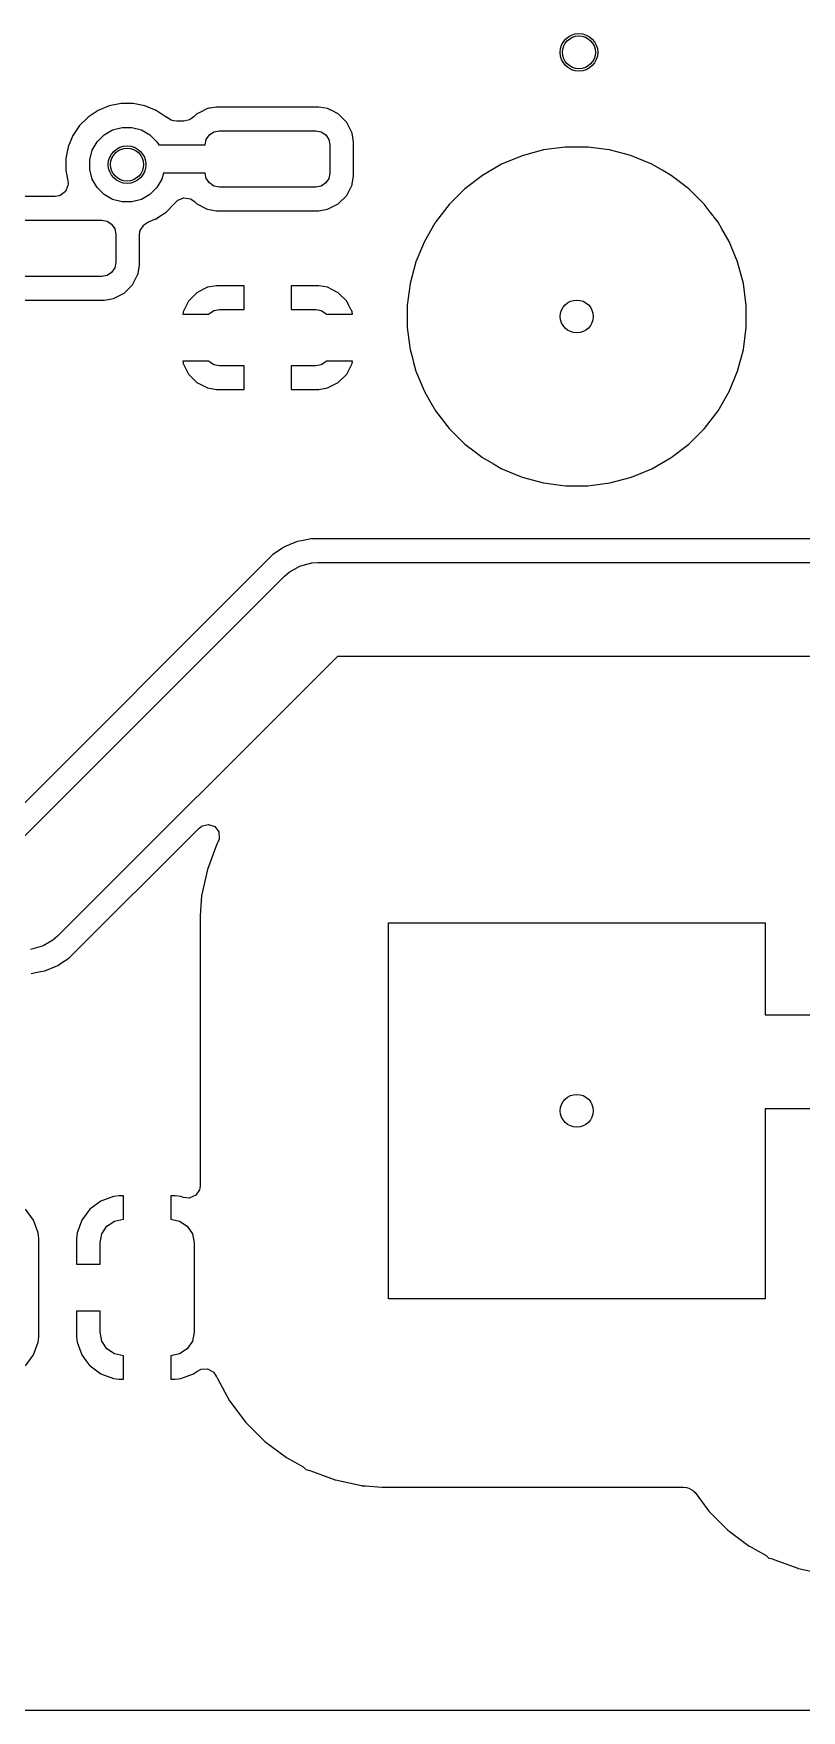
# Model space of a CAD drawing. Header units: inches. Extents: x 0.01 to 5.35, y 0.01 to 3.37.
# Drawn here: x 2.823 to 3.145, y 0.012 to 0.714 of the extents above; entities that cross this region are included whole.
import ezdxf

# ---------------------------------------------------------------- set-up
doc = ezdxf.new("R2010")
doc.units = ezdxf.units.IN
doc.header["$MEASUREMENT"] = 0
doc.layers.add('BLACK', color=250, linetype='CONTINUOUS')

msp = doc.modelspace()

# ---------------------------------------------------------------- linework, layer by layer
at = {"layer": 'BLACK', "linetype": 'CONTINUOUS'}
for p, q in [((2.85041, 0.68155), (2.84622, 0.67875)), ((2.85507, 0.68348), (2.85041, 0.68155)), ((2.85041, 0.68155), (2.85041, 0.68155)), ((2.86002, 0.68447), (2.85507, 0.68348)), ((2.85507, 0.68348), (2.85507, 0.68348)), ((2.85507, 0.68348), (2.85507, 0.68348)), ((2.86507, 0.68447), (2.86002, 0.68447)), ((2.86002, 0.68447), (2.86002, 0.68447)), ((2.86002, 0.68447), (2.86002, 0.68447)), ((2.87001, 0.68348), (2.86507, 0.68447)), ((2.86507, 0.68447), (2.86507, 0.68447)), ((2.86507, 0.68447), (2.86507, 0.68447)), ((2.87467, 0.68155), (2.87001, 0.68348)), ((2.87001, 0.68348), (2.87001, 0.68348)), ((2.87001, 0.68348), (2.87001, 0.68348)), ((2.87887, 0.67875), (2.87467, 0.68155)), ((2.87467, 0.68155), (2.87467, 0.68155)), ((2.87467, 0.68155), (2.87467, 0.68155)), ((2.89622, 0.68235), (2.89277, 0.68059)), ((2.89672, 0.68243), (2.89622, 0.68235)), ((2.89736, 0.68253), (2.89672, 0.68243)), ((2.89991, 0.68293), (2.89736, 0.68253)), ((2.94275, 0.68293), (2.89991, 0.68293)), ((2.89991, 0.68293), (2.89991, 0.68293)), ((2.94644, 0.68235), (2.94275, 0.68293)), ((2.94275, 0.68293), (2.94275, 0.68293)), ((2.94781, 0.68165), (2.94644, 0.68235)), ((2.94644, 0.68235), (2.94644, 0.68235)), ((2.94644, 0.68235), (2.94644, 0.68235)), ((2.94644, 0.68235), (2.94644, 0.68235)), ((2.94786, 0.68162), (2.94781, 0.68165)), ((2.95089, 0.68008), (2.94786, 0.68162)), ((2.94786, 0.68162), (2.94786, 0.68162)), ((2.84265, 0.67518), (2.83985, 0.67099)), ((2.84622, 0.67875), (2.84265, 0.67518)), ((2.84265, 0.67518), (2.84265, 0.67518)), ((2.84265, 0.67518), (2.84265, 0.67518)), ((2.84622, 0.67875), (2.84622, 0.67875)), ((2.84622, 0.67875), (2.84622, 0.67875)), ((2.85652, 0.67341), (2.86049, 0.67447)), ((2.86049, 0.67447), (2.8646, 0.67447)), ((2.8646, 0.67447), (2.86857, 0.67341)), ((2.879, 0.67864), (2.87887, 0.67875)), ((2.87887, 0.67875), (2.87887, 0.67875)), ((2.87887, 0.67875), (2.87887, 0.67875)), ((2.87887, 0.67875), (2.87887, 0.67875)), ((2.87887, 0.67875), (2.87887, 0.67875)), ((2.87902, 0.67866), (2.879, 0.67864)), ((2.88095, 0.67752), (2.87902, 0.67866)), ((2.88194, 0.67723), (2.88095, 0.67752)), ((2.88332, 0.67703), (2.88194, 0.67723)), ((2.88628, 0.67703), (2.88332, 0.67703)), ((2.88862, 0.67762), (2.88628, 0.67703)), ((2.88953, 0.67812), (2.88862, 0.67762)), ((2.89064, 0.67895), (2.88953, 0.67812)), ((2.89177, 0.68008), (2.89064, 0.67895)), ((2.89178, 0.68009), (2.89177, 0.68008)), ((2.89277, 0.68059), (2.89178, 0.68009)), ((2.95442, 0.67655), (2.95089, 0.68008)), ((2.95089, 0.68008), (2.95089, 0.68008)), ((2.95089, 0.68008), (2.95089, 0.68008)), ((2.95669, 0.6721), (2.95442, 0.67655)), ((2.95442, 0.67655), (2.95442, 0.67655)), ((2.95442, 0.67655), (2.95442, 0.67655)), ((2.83985, 0.67099), (2.83792, 0.66633)), ((2.83985, 0.67099), (2.83985, 0.67099)), ((2.84799, 0.66488), (2.85005, 0.66845)), ((2.85005, 0.66845), (2.85296, 0.67135)), ((2.85296, 0.67135), (2.85652, 0.67341)), ((2.86857, 0.67341), (2.87213, 0.67135)), ((2.87213, 0.67135), (2.87504, 0.66845)), ((2.87504, 0.66845), (2.87578, 0.66717)), ((2.87578, 0.66717), (2.89524, 0.66717)), ((2.89524, 0.66717), (2.89569, 0.66943)), ((2.89569, 0.66943), (2.89697, 0.67134)), ((2.89697, 0.67134), (2.89889, 0.67262)), ((2.89889, 0.67262), (2.90115, 0.67307)), ((2.90115, 0.67307), (2.9415, 0.67307)), ((2.9415, 0.67307), (2.94376, 0.67262)), ((2.94376, 0.67262), (2.94568, 0.67134)), ((2.94568, 0.67134), (2.94696, 0.66943)), ((2.94696, 0.66943), (2.94741, 0.66717)), ((2.94741, 0.66717), (2.94741, 0.65535)), ((2.95727, 0.66841), (2.95669, 0.6721)), ((2.95727, 0.65411), (2.95727, 0.66841)), ((2.83792, 0.66633), (2.83693, 0.66138)), ((2.83693, 0.66138), (2.83693, 0.66138)), ((2.83693, 0.66138), (2.83693, 0.65634)), ((2.83792, 0.66633), (2.83792, 0.66633)), ((2.83792, 0.66633), (2.83792, 0.66633)), ((2.84693, 0.66091), (2.84799, 0.66488)), ((2.84693, 0.6568), (2.84693, 0.66091)), ((3.0278, 0.66258), (3.01921, 0.65903)), ((3.03677, 0.66499), (3.0278, 0.66258)), ((3.04571, 0.66616), (3.03677, 0.66499)), ((3.04574, 0.66617), (3.04571, 0.66616)), ((3.04598, 0.6662), (3.04574, 0.66617)), ((3.05528, 0.6662), (3.04598, 0.6662)), ((3.04598, 0.6662), (3.04598, 0.6662)), ((3.04598, 0.6662), (3.04598, 0.6662)), ((3.05535, 0.66619), (3.05528, 0.6662)), ((3.05528, 0.6662), (3.05528, 0.6662)), ((3.05528, 0.6662), (3.05528, 0.6662)), ((3.06417, 0.66503), (3.05535, 0.66619)), ((3.06449, 0.66501), (3.06417, 0.66503)), ((3.0648, 0.66491), (3.06449, 0.66501)), ((3.07113, 0.66321), (3.0648, 0.66491)), ((3.07346, 0.66258), (3.07113, 0.66321)), ((3.08205, 0.65903), (3.07346, 0.66258)), ((2.83693, 0.65634), (2.83693, 0.65634)), ((2.83693, 0.65634), (2.83693, 0.65634)), ((2.83693, 0.65634), (2.83778, 0.65205)), ((2.84799, 0.65283), (2.84693, 0.6568)), ((2.85005, 0.64927), (2.84799, 0.65283)), ((2.87709, 0.65283), (2.87504, 0.64927)), ((2.87777, 0.65535), (2.87709, 0.65283)), ((2.89524, 0.65535), (2.87777, 0.65535)), ((2.89569, 0.65309), (2.89524, 0.65535)), ((2.89697, 0.65118), (2.89569, 0.65309)), ((2.94696, 0.65309), (2.94568, 0.65118)), ((2.94741, 0.65535), (2.94696, 0.65309)), ((2.95675, 0.6508), (2.95713, 0.65324)), ((2.95713, 0.65324), (2.95727, 0.65411)), ((2.95713, 0.65324), (2.95713, 0.65324)), ((3.01116, 0.65438), (3.00379, 0.64872)), ((3.01921, 0.65903), (3.01116, 0.65438)), ((3.01116, 0.65438), (3.01116, 0.65438)), ((3.01921, 0.65903), (3.01921, 0.65903)), ((3.08665, 0.65637), (3.08205, 0.65903)), ((3.08205, 0.65903), (3.08205, 0.65903)), ((3.0901, 0.65438), (3.08665, 0.65637)), ((3.08665, 0.65637), (3.08665, 0.65637)), ((3.09011, 0.65437), (3.0901, 0.65438)), ((3.09016, 0.65433), (3.09011, 0.65437)), ((3.09747, 0.64872), (3.09016, 0.65433)), ((2.83416, 0.64581), (2.83254, 0.64553)), ((2.83457, 0.64595), (2.83416, 0.64581)), ((2.8368, 0.64756), (2.83457, 0.64595)), ((2.83781, 0.65012), (2.8368, 0.64756)), ((2.83778, 0.65205), (2.83786, 0.65067)), ((2.83786, 0.65067), (2.83781, 0.65012)), ((2.85296, 0.64636), (2.85005, 0.64927)), ((2.85652, 0.64431), (2.85296, 0.64636)), ((2.87213, 0.64636), (2.86857, 0.64431)), ((2.87504, 0.64927), (2.87213, 0.64636)), ((2.89889, 0.6499), (2.89697, 0.65118)), ((2.90115, 0.64945), (2.89889, 0.6499)), ((2.9415, 0.64945), (2.90115, 0.64945)), ((2.94376, 0.6499), (2.9415, 0.64945)), ((2.94568, 0.65118), (2.94376, 0.6499)), ((2.95089, 0.64244), (2.95442, 0.64597)), ((2.95442, 0.64597), (2.95669, 0.65042)), ((2.95669, 0.65042), (2.9567, 0.65045)), ((2.95669, 0.65042), (2.95669, 0.65042)), ((2.95669, 0.65042), (2.95669, 0.65042)), ((2.95669, 0.65042), (2.95669, 0.65042)), ((2.9567, 0.65045), (2.95673, 0.65061)), ((2.95673, 0.65061), (2.95675, 0.6508)), ((2.95673, 0.65061), (2.95673, 0.65061)), ((3.00379, 0.64872), (2.99722, 0.64215)), ((3.00379, 0.64872), (3.00379, 0.64872)), ((3.00379, 0.64872), (3.00379, 0.64872)), ((3.10404, 0.64215), (3.09747, 0.64872)), ((3.09747, 0.64872), (3.09747, 0.64872)), ((3.09747, 0.64872), (3.09747, 0.64872)), ((3.09747, 0.64872), (3.09747, 0.64872)), ((2.83254, 0.64553), (2.81034, 0.64553)), ((2.86049, 0.64324), (2.85652, 0.64431)), ((2.8646, 0.64324), (2.86049, 0.64324)), ((2.86857, 0.64431), (2.8646, 0.64324)), ((2.87548, 0.6367), (2.87887, 0.63897)), ((2.87887, 0.63897), (2.88244, 0.64253)), ((2.88244, 0.64254), (2.88245, 0.64255)), ((2.88244, 0.64253), (2.88244, 0.64254)), ((2.88245, 0.64255), (2.88259, 0.64272)), ((2.88259, 0.64272), (2.8826, 0.64271)), ((2.8826, 0.64271), (2.88337, 0.64357)), ((2.88337, 0.64357), (2.88379, 0.64392)), ((2.88379, 0.64392), (2.88631, 0.64502)), ((2.88631, 0.64502), (2.88903, 0.64458)), ((2.88903, 0.64458), (2.88934, 0.64443)), ((2.88934, 0.64443), (2.88942, 0.64439)), ((2.88942, 0.64439), (2.89076, 0.64344)), ((2.89076, 0.64344), (2.89177, 0.64244)), ((2.89177, 0.64244), (2.89177, 0.64244)), ((2.89177, 0.64244), (2.89177, 0.64243)), ((2.89177, 0.64243), (2.8958, 0.64039)), ((2.8958, 0.64039), (2.8958, 0.64039)), ((2.8958, 0.64039), (2.8958, 0.64039)), ((2.8958, 0.64039), (2.89622, 0.64017)), ((2.89622, 0.64017), (2.8999, 0.63959)), ((2.8999, 0.63959), (2.89991, 0.63959)), ((2.89991, 0.63959), (2.89991, 0.63959)), ((2.89991, 0.63959), (2.89991, 0.63959)), ((2.89991, 0.63959), (2.89991, 0.63959)), ((2.89991, 0.63959), (2.94274, 0.63959)), ((2.94274, 0.63959), (2.94644, 0.64017)), ((2.94644, 0.64017), (2.95089, 0.64244)), ((2.99722, 0.64215), (2.99156, 0.63478)), ((2.99722, 0.64215), (2.99722, 0.64215)), ((2.99722, 0.64215), (2.99722, 0.64215)), ((3.10481, 0.64115), (3.10404, 0.64215)), ((3.10404, 0.64215), (3.10404, 0.64215)), ((3.10404, 0.64215), (3.10404, 0.64215)), ((3.10404, 0.64215), (3.10404, 0.64215)), ((3.10601, 0.63959), (3.10481, 0.64115)), ((3.1097, 0.63478), (3.10601, 0.63959)), ((2.81158, 0.63567), (2.85194, 0.63567)), ((2.85194, 0.63567), (2.8542, 0.63522)), ((2.8542, 0.63522), (2.85611, 0.63394)), ((2.85611, 0.63394), (2.85739, 0.63202)), ((2.85739, 0.63202), (2.85784, 0.62976)), ((2.86808, 0.63128), (2.86956, 0.63359)), ((2.86956, 0.63359), (2.86997, 0.63394)), ((2.86997, 0.63394), (2.8713, 0.63476)), ((2.8713, 0.63476), (2.87422, 0.63598)), ((2.87422, 0.63598), (2.87442, 0.63606)), ((2.87442, 0.63606), (2.87453, 0.63609)), ((2.87453, 0.63609), (2.87458, 0.63612)), ((2.87458, 0.63612), (2.87477, 0.6362)), ((2.87477, 0.6362), (2.87513, 0.63635)), ((2.87513, 0.63635), (2.87548, 0.6367)), ((2.99132, 0.63435), (2.98692, 0.62673)), ((2.99143, 0.6346), (2.99132, 0.63435)), ((2.99156, 0.63478), (2.99143, 0.6346)), ((3.11128, 0.63204), (3.1097, 0.63478)), ((3.11434, 0.62673), (3.11128, 0.63204)), ((2.85784, 0.62976), (2.85784, 0.61795)), ((2.8677, 0.62931), (2.8679, 0.63069)), ((2.8677, 0.61671), (2.8677, 0.62931)), ((2.8679, 0.63069), (2.86796, 0.63089)), ((2.86796, 0.63089), (2.86808, 0.63128)), ((2.98692, 0.62673), (2.98336, 0.61815)), ((2.98692, 0.62673), (2.98692, 0.62673)), ((3.1179, 0.61815), (3.11434, 0.62673)), ((3.11434, 0.62673), (3.11434, 0.62673)), ((3.11434, 0.62673), (3.11434, 0.62673)), ((2.85784, 0.61795), (2.85739, 0.61569)), ((2.98336, 0.61815), (2.98096, 0.60917)), ((3.1203, 0.60917), (3.1179, 0.61815)), ((2.85194, 0.61205), (2.81158, 0.61205)), ((2.8542, 0.6125), (2.85194, 0.61205)), ((2.85611, 0.61378), (2.8542, 0.6125)), ((2.85739, 0.61569), (2.85611, 0.61378)), ((2.86485, 0.60857), (2.86712, 0.61302)), ((2.86712, 0.61302), (2.86713, 0.61304)), ((2.86712, 0.61302), (2.86712, 0.61302)), ((2.86712, 0.61302), (2.86712, 0.61302)), ((2.86712, 0.61302), (2.86712, 0.61302)), ((2.86713, 0.61304), (2.86716, 0.61321)), ((2.86716, 0.61321), (2.86718, 0.6134)), ((2.86716, 0.61321), (2.86716, 0.61321)), ((2.86718, 0.6134), (2.86769, 0.61662)), ((2.86769, 0.61662), (2.8677, 0.61669)), ((2.8677, 0.61669), (2.8677, 0.61671)), ((2.8677, 0.61671), (2.8677, 0.61671)), ((2.85687, 0.60277), (2.86132, 0.60504)), ((2.86132, 0.60504), (2.86485, 0.60857)), ((2.89178, 0.60526), (2.88825, 0.60173)), ((2.89481, 0.60681), (2.89178, 0.60526)), ((2.89178, 0.60526), (2.89178, 0.60526)), ((2.89622, 0.60753), (2.89481, 0.60681)), ((2.89815, 0.60783), (2.89622, 0.60753)), ((2.89622, 0.60753), (2.89622, 0.60753)), ((2.89622, 0.60753), (2.89622, 0.60753)), ((2.89991, 0.60811), (2.89815, 0.60783)), ((2.91148, 0.60811), (2.89991, 0.60811)), ((2.89991, 0.60811), (2.89991, 0.60811)), ((2.91148, 0.59827), (2.91148, 0.60811)), ((2.94274, 0.60811), (2.93117, 0.60811)), ((2.93117, 0.60811), (2.93117, 0.59827)), ((2.94643, 0.60753), (2.94274, 0.60811)), ((2.94274, 0.60811), (2.94274, 0.60811)), ((2.94845, 0.6065), (2.94643, 0.60753)), ((2.94643, 0.60753), (2.94643, 0.60753)), ((2.94643, 0.60753), (2.94643, 0.60753)), ((2.95088, 0.60526), (2.94845, 0.6065)), ((2.9544, 0.60173), (2.95088, 0.60526)), ((2.95088, 0.60526), (2.95088, 0.60526)), ((2.98096, 0.60917), (2.97974, 0.59996)), ((3.12152, 0.59996), (3.1203, 0.60917)), ((2.81034, 0.60219), (2.85318, 0.60219)), ((2.85318, 0.60219), (2.85687, 0.60277)), ((2.88595, 0.59705), (2.88583, 0.5963)), ((2.88599, 0.59729), (2.88595, 0.59705)), ((2.88825, 0.60173), (2.88599, 0.59729)), ((2.88825, 0.60173), (2.88825, 0.60173)), ((2.89697, 0.59654), (2.89889, 0.59782)), ((2.89889, 0.59782), (2.90115, 0.59827)), ((2.90115, 0.59827), (2.91148, 0.59827)), ((2.93117, 0.59827), (2.9415, 0.59827)), ((2.9415, 0.59827), (2.94376, 0.59782)), ((2.94376, 0.59782), (2.94568, 0.59654)), ((2.9544, 0.60173), (2.9544, 0.60173)), ((2.9544, 0.60173), (2.9544, 0.60173)), ((2.95531, 0.59996), (2.9544, 0.60173)), ((2.95618, 0.59825), (2.95531, 0.59996)), ((2.95635, 0.5979), (2.95618, 0.59825)), ((2.95618, 0.59825), (2.95618, 0.59825)), ((2.95667, 0.59729), (2.95635, 0.5979)), ((2.95635, 0.5979), (2.95635, 0.5979)), ((2.95682, 0.5963), (2.95667, 0.59729)), ((2.97974, 0.59996), (2.97974, 0.59996)), ((2.97974, 0.59996), (2.97974, 0.59067)), ((3.12152, 0.59067), (3.12152, 0.59996)), ((2.88583, 0.5963), (2.89681, 0.5963)), ((2.89681, 0.5963), (2.89697, 0.59654)), ((2.94568, 0.59654), (2.94584, 0.5963)), ((2.94584, 0.5963), (2.95682, 0.5963)), ((2.97974, 0.59067), (2.97974, 0.59067)), ((2.97974, 0.59067), (2.98084, 0.58231)), ((3.1203, 0.58146), (3.12152, 0.59067)), ((2.89681, 0.57661), (2.88583, 0.57661)), ((2.88583, 0.57661), (2.88599, 0.57562)), ((2.88599, 0.57562), (2.88825, 0.57118)), ((2.89697, 0.57638), (2.89681, 0.57661)), ((2.89889, 0.5751), (2.89697, 0.57638)), ((2.94568, 0.57638), (2.94376, 0.5751)), ((2.94584, 0.57661), (2.94568, 0.57638)), ((2.95682, 0.57661), (2.94584, 0.57661)), ((2.9544, 0.57118), (2.95667, 0.57562)), ((2.95667, 0.57562), (2.95682, 0.57661)), ((2.95682, 0.57661), (2.95682, 0.57661)), ((2.98084, 0.58231), (2.98084, 0.58231)), ((2.98084, 0.58231), (2.98096, 0.58146)), ((2.98096, 0.58146), (2.98202, 0.57749)), ((2.98202, 0.57749), (2.98225, 0.57661)), ((2.98225, 0.57661), (2.98336, 0.57248)), ((3.1179, 0.57248), (3.1203, 0.58146)), ((2.88825, 0.57118), (2.88825, 0.57118)), ((2.88825, 0.57118), (2.89178, 0.56765)), ((2.90115, 0.57465), (2.89889, 0.5751)), ((2.91148, 0.57465), (2.90115, 0.57465)), ((2.91148, 0.5648), (2.91148, 0.57465)), ((2.9415, 0.57465), (2.93117, 0.57465)), ((2.93117, 0.57465), (2.93117, 0.5648)), ((2.94376, 0.5751), (2.9415, 0.57465)), ((2.95088, 0.56765), (2.9544, 0.57118)), ((2.9544, 0.57118), (2.9544, 0.57118)), ((2.98336, 0.57248), (2.98336, 0.57248)), ((2.98336, 0.57248), (2.98692, 0.5639)), ((3.11434, 0.5639), (3.1179, 0.57248)), ((2.89178, 0.56765), (2.89178, 0.56765)), ((2.89178, 0.56765), (2.89178, 0.56765)), ((2.89178, 0.56765), (2.89178, 0.56765)), ((2.89178, 0.56765), (2.89622, 0.56539)), ((2.89622, 0.56539), (2.89991, 0.5648)), ((2.89991, 0.5648), (2.91148, 0.5648)), ((2.91148, 0.5648), (2.91148, 0.5648)), ((2.93117, 0.5648), (2.94274, 0.5648)), ((2.94274, 0.5648), (2.94643, 0.56539)), ((2.94274, 0.5648), (2.94274, 0.5648)), ((2.94643, 0.56539), (2.95088, 0.56765)), ((2.94643, 0.56539), (2.94643, 0.56539)), ((2.95088, 0.56765), (2.95088, 0.56765)), ((2.98692, 0.5639), (2.98692, 0.5639)), ((2.98692, 0.5639), (2.9889, 0.56046)), ((3.1097, 0.55585), (3.11434, 0.5639)), ((2.9889, 0.56046), (2.99156, 0.55585)), ((2.99156, 0.55585), (2.99156, 0.55585)), ((2.99156, 0.55585), (2.99157, 0.55584)), ((2.99157, 0.55584), (2.99161, 0.55579)), ((2.99161, 0.55579), (2.99722, 0.54848)), ((3.10404, 0.54848), (3.1097, 0.55585)), ((2.99722, 0.54848), (2.99722, 0.54848)), ((2.99722, 0.54848), (2.99722, 0.54848)), ((2.99722, 0.54848), (2.99722, 0.54848)), ((2.99722, 0.54848), (3.00379, 0.54191)), ((3.09747, 0.54191), (3.10404, 0.54848)), ((3.00379, 0.54191), (3.00379, 0.54191)), ((3.00379, 0.54191), (3.00379, 0.54191)), ((3.00379, 0.54191), (3.00379, 0.54191)), ((3.00379, 0.54191), (3.00812, 0.53858)), ((3.0901, 0.53625), (3.09747, 0.54191)), ((3.00812, 0.53858), (3.00812, 0.53858)), ((3.00812, 0.53858), (3.01116, 0.53625)), ((3.01116, 0.53625), (3.01116, 0.53625)), ((3.01116, 0.53625), (3.01116, 0.53625)), ((3.01116, 0.53625), (3.0158, 0.53357)), ((3.0158, 0.53357), (3.0158, 0.53357)), ((3.0158, 0.53357), (3.01907, 0.53168)), ((3.08205, 0.5316), (3.0901, 0.53625)), ((3.01907, 0.53168), (3.01914, 0.53164)), ((3.01914, 0.53164), (3.0192, 0.53161)), ((3.0192, 0.53161), (3.01923, 0.5316)), ((3.01923, 0.5316), (3.0278, 0.52805)), ((3.0278, 0.52805), (3.03677, 0.52564)), ((3.06449, 0.52564), (3.07346, 0.52805)), ((3.07346, 0.52805), (3.08205, 0.5316)), ((3.03677, 0.52564), (3.04598, 0.52443)), ((3.04598, 0.52443), (3.04598, 0.52443)), ((3.04598, 0.52443), (3.05528, 0.52443)), ((3.05528, 0.52443), (3.06449, 0.52564)), ((3.05528, 0.52443), (3.05528, 0.52443)), ((2.92837, 0.49886), (2.92715, 0.49805)), ((2.93133, 0.50009), (2.92837, 0.49886)), ((2.92837, 0.49886), (2.92837, 0.49886)), ((2.93175, 0.50026), (2.93133, 0.50009)), ((2.93374, 0.50109), (2.93175, 0.50026)), ((2.93545, 0.50143), (2.93374, 0.50109)), ((2.93374, 0.50109), (2.93374, 0.50109)), ((2.93374, 0.50109), (2.93374, 0.50109)), ((2.93832, 0.502), (2.93545, 0.50143)), ((2.93545, 0.50143), (2.93545, 0.50143)), ((2.93945, 0.50222), (2.93832, 0.502)), ((3.15027, 0.50222), (2.93945, 0.50222)), ((2.92353, 0.49563), (2.80923, 0.38133)), ((2.92715, 0.49805), (2.92353, 0.49563)), ((2.92353, 0.49563), (2.92353, 0.49563)), ((2.92715, 0.49805), (2.92715, 0.49805)), ((2.93619, 0.49123), (2.93979, 0.49219)), ((2.93979, 0.49219), (2.94236, 0.49236)), ((2.93979, 0.49219), (2.93979, 0.49219)), ((2.94236, 0.49236), (3.16554, 0.49236)), ((2.81139, 0.36954), (2.92844, 0.4866)), ((2.92844, 0.4866), (2.93038, 0.48829)), ((2.93038, 0.48829), (2.93483, 0.49086)), ((2.93038, 0.48829), (2.93038, 0.48829)), ((2.93483, 0.49086), (2.93619, 0.49123)), ((2.95052, 0.45299), (2.83346, 0.33594)), ((3.16554, 0.45299), (2.95052, 0.45299)), ((2.83838, 0.32691), (2.89266, 0.38119)), ((2.89266, 0.38119), (2.89377, 0.38202)), ((2.89377, 0.38202), (2.89398, 0.38214)), ((2.89398, 0.38214), (2.89667, 0.38272)), ((2.89667, 0.38272), (2.89925, 0.38176)), ((2.89925, 0.38176), (2.9009, 0.37956)), ((2.9009, 0.37956), (2.90109, 0.37681)), ((2.90006, 0.37438), (2.89613, 0.36382)), ((2.90056, 0.37528), (2.90006, 0.37438)), ((2.90006, 0.37438), (2.90006, 0.37438)), ((2.90104, 0.37658), (2.90056, 0.37528)), ((2.90109, 0.37681), (2.90104, 0.37658)), ((2.89613, 0.36382), (2.89373, 0.35281)), ((2.89373, 0.35281), (2.89313, 0.34439)), ((2.89313, 0.34439), (2.89313, 0.2317)), ((2.97189, 0.18409), (2.97189, 0.34157)), ((2.97189, 0.34157), (3.12937, 0.34157)), ((3.12937, 0.34157), (3.12937, 0.30299)), ((2.82708, 0.33167), (2.82211, 0.33034)), ((2.82772, 0.33204), (2.82708, 0.33167)), ((2.83153, 0.33424), (2.82772, 0.33204)), ((2.83346, 0.33594), (2.83153, 0.33424)), ((2.83153, 0.33424), (2.83153, 0.33424)), ((2.82816, 0.32145), (2.83354, 0.32367)), ((2.83354, 0.32367), (2.83549, 0.32498)), ((2.83549, 0.32498), (2.83693, 0.32594)), ((2.83549, 0.32498), (2.83549, 0.32498)), ((2.83549, 0.32498), (2.83549, 0.32498)), ((2.83693, 0.32594), (2.83838, 0.32691)), ((2.82245, 0.32031), (2.82629, 0.32107)), ((2.82629, 0.32107), (2.82816, 0.32145)), ((3.12937, 0.30299), (3.16554, 0.30299)), ((3.16554, 0.26362), (3.12937, 0.26362)), ((3.12937, 0.26362), (3.12937, 0.18409)), ((2.89313, 0.2317), (2.89293, 0.23032)), ((2.85157, 0.22501), (2.84704, 0.22162)), ((2.85687, 0.22699), (2.85157, 0.22501)), ((2.85157, 0.22501), (2.85157, 0.22501)), ((2.85688, 0.22699), (2.85687, 0.22699)), ((2.85922, 0.22724), (2.85688, 0.22699)), ((2.8611, 0.22724), (2.85922, 0.22724)), ((2.8611, 0.2174), (2.8611, 0.22724)), ((2.88267, 0.22724), (2.88079, 0.22724)), ((2.88079, 0.22724), (2.88079, 0.2174)), ((2.88501, 0.22699), (2.88267, 0.22724)), ((2.88267, 0.22724), (2.88267, 0.22724)), ((2.88616, 0.22657), (2.88501, 0.22699)), ((2.88501, 0.22699), (2.88501, 0.22699)), ((2.88856, 0.22631), (2.88616, 0.22657)), ((2.88879, 0.22634), (2.88856, 0.22631)), ((2.89129, 0.22748), (2.88879, 0.22634)), ((2.89278, 0.2298), (2.89129, 0.22748)), ((2.89293, 0.23032), (2.89278, 0.2298)), ((2.82346, 0.2171), (2.82007, 0.22162)), ((2.84704, 0.22162), (2.84365, 0.21709)), ((2.84704, 0.22162), (2.84704, 0.22162)), ((2.82544, 0.21179), (2.82346, 0.2171)), ((2.82346, 0.2171), (2.82346, 0.2171)), ((2.82569, 0.20944), (2.82544, 0.21179)), ((2.84167, 0.21179), (2.84142, 0.20944)), ((2.84365, 0.21709), (2.84167, 0.21179)), ((2.84167, 0.21179), (2.84167, 0.21179)), ((2.84365, 0.21709), (2.84365, 0.21709)), ((2.85126, 0.20756), (2.85201, 0.21133)), ((2.85201, 0.21133), (2.85414, 0.21452)), ((2.85414, 0.21452), (2.85734, 0.21665)), ((2.85734, 0.21665), (2.8611, 0.2174)), ((2.88079, 0.2174), (2.88455, 0.21665)), ((2.88455, 0.21665), (2.88775, 0.21452)), ((2.88775, 0.21452), (2.88988, 0.21133)), ((2.88988, 0.21133), (2.89063, 0.20756)), ((2.82569, 0.1949), (2.82569, 0.20944)), ((2.82569, 0.20944), (2.82569, 0.20944)), ((2.82569, 0.20944), (2.82569, 0.20944)), ((2.84142, 0.20944), (2.84142, 0.1987)), ((2.84142, 0.20944), (2.84142, 0.20944)), ((2.85126, 0.1987), (2.85126, 0.20756)), ((2.89063, 0.20756), (2.89063, 0.17016)), ((2.84142, 0.1987), (2.85126, 0.1987)), ((2.82569, 0.16827), (2.82569, 0.1949)), ((3.12937, 0.18409), (2.97189, 0.18409)), ((2.85126, 0.17902), (2.84142, 0.17902)), ((2.84142, 0.17902), (2.84142, 0.16827)), ((2.85126, 0.17016), (2.85126, 0.17902)), ((2.85201, 0.16639), (2.85126, 0.17016)), ((2.89063, 0.17016), (2.88988, 0.16639)), ((2.82346, 0.16062), (2.82544, 0.16593)), ((2.82544, 0.16593), (2.82569, 0.16827)), ((2.82569, 0.16827), (2.82569, 0.16827)), ((2.84142, 0.16827), (2.84167, 0.16593)), ((2.84167, 0.16593), (2.84167, 0.16593)), ((2.84167, 0.16593), (2.84167, 0.16593)), ((2.84167, 0.16593), (2.84365, 0.16063)), ((2.85414, 0.1632), (2.85201, 0.16639)), ((2.85734, 0.16106), (2.85414, 0.1632)), ((2.88775, 0.1632), (2.88455, 0.16106)), ((2.88988, 0.16639), (2.88775, 0.1632)), ((2.82006, 0.15608), (2.82346, 0.16062)), ((2.84365, 0.16063), (2.84365, 0.16063)), ((2.84365, 0.16063), (2.84533, 0.15837)), ((2.84533, 0.15837), (2.84704, 0.1561)), ((2.84704, 0.1561), (2.84704, 0.15609)), ((2.84704, 0.15609), (2.84706, 0.15608)), ((2.84706, 0.15608), (2.85157, 0.1527)), ((2.8611, 0.16031), (2.85734, 0.16106)), ((2.8611, 0.15047), (2.8611, 0.16031)), ((2.88455, 0.16106), (2.88079, 0.16031)), ((2.88079, 0.16031), (2.88079, 0.15047)), ((2.89174, 0.15377), (2.89296, 0.15444)), ((2.89296, 0.15444), (2.89348, 0.15463)), ((2.89348, 0.15463), (2.89622, 0.15482)), ((2.89622, 0.15482), (2.89863, 0.1535)), ((2.85157, 0.1527), (2.85157, 0.1527)), ((2.85157, 0.1527), (2.85687, 0.15072)), ((2.85687, 0.15072), (2.85688, 0.15072)), ((2.85688, 0.15072), (2.85706, 0.15071)), ((2.85706, 0.15071), (2.85922, 0.15047)), ((2.85922, 0.15047), (2.85922, 0.15047)), ((2.85922, 0.15047), (2.85922, 0.15047)), ((2.85922, 0.15047), (2.8611, 0.15047)), ((2.88079, 0.15047), (2.88267, 0.15047)), ((2.88267, 0.15047), (2.88408, 0.15062)), ((2.88267, 0.15047), (2.88267, 0.15047)), ((2.88267, 0.15047), (2.88267, 0.15047)), ((2.88408, 0.15062), (2.88501, 0.15072)), ((2.88501, 0.15072), (2.89032, 0.1527)), ((2.88501, 0.15072), (2.88501, 0.15072)), ((2.89032, 0.1527), (2.89174, 0.15377)), ((2.89032, 0.1527), (2.89032, 0.1527)), ((2.89863, 0.1535), (2.89885, 0.15329)), ((2.89885, 0.15329), (2.89997, 0.15154)), ((2.89997, 0.15154), (2.90006, 0.15129)), ((2.90006, 0.15129), (2.90006, 0.15129)), ((2.90006, 0.15129), (2.90039, 0.15071)), ((2.90039, 0.15071), (2.90546, 0.14141)), ((2.90546, 0.14141), (2.90546, 0.1414)), ((2.90546, 0.1414), (2.90546, 0.1414)), ((2.90546, 0.1414), (2.91221, 0.13239)), ((2.91221, 0.13239), (2.91221, 0.13239)), ((2.91221, 0.13239), (2.92018, 0.12442)), ((2.92018, 0.12442), (2.92018, 0.12442)), ((2.92018, 0.12442), (2.92281, 0.12245)), ((2.92281, 0.12245), (2.9292, 0.11767)), ((2.9292, 0.11767), (2.9292, 0.11767)), ((2.9292, 0.11767), (2.93618, 0.11386)), ((2.93618, 0.11386), (2.93733, 0.11271)), ((2.93733, 0.11271), (2.93882, 0.11234)), ((2.93882, 0.11234), (2.93934, 0.11217)), ((2.93934, 0.11217), (2.94914, 0.10852)), ((2.94914, 0.10852), (2.9494, 0.10842)), ((2.9494, 0.10842), (2.94946, 0.1084)), ((2.94946, 0.1084), (2.9496, 0.10835)), ((2.9496, 0.10835), (2.94966, 0.10833)), ((2.94966, 0.10833), (2.94976, 0.10831)), ((2.94976, 0.10831), (2.96058, 0.10595)), ((2.96058, 0.10595), (2.96066, 0.10594)), ((2.96066, 0.10594), (2.96074, 0.10593)), ((2.96074, 0.10593), (2.96083, 0.10592)), ((2.96083, 0.10592), (2.96226, 0.10582)), ((2.96226, 0.10582), (2.96908, 0.10533)), ((2.96908, 0.10533), (3.0952, 0.10533)), ((3.0952, 0.10533), (3.09658, 0.10514)), ((3.09658, 0.10514), (3.09744, 0.10488)), ((3.09744, 0.10488), (3.09939, 0.10377)), ((3.09939, 0.10377), (3.09949, 0.10368)), ((3.09949, 0.10368), (3.10008, 0.10303)), ((3.10008, 0.10303), (3.10587, 0.09529)), ((3.10587, 0.09529), (3.10587, 0.09529)), ((3.10587, 0.09529), (3.10587, 0.09529)), ((3.10587, 0.09529), (3.11383, 0.08733)), ((3.11383, 0.08733), (3.11384, 0.08732)), ((3.11384, 0.08732), (3.12275, 0.08065)), ((3.12275, 0.08065), (3.12285, 0.08057)), ((3.12285, 0.08057), (3.12285, 0.08057)), ((3.12285, 0.08057), (3.12983, 0.07676)), ((3.12983, 0.07676), (3.13098, 0.07562)), ((3.13098, 0.07562), (3.13248, 0.07524)), ((3.13248, 0.07524), (3.133, 0.07508)), ((3.133, 0.07508), (3.14305, 0.07133)), ((3.14305, 0.07133), (3.14311, 0.0713)), ((3.14311, 0.0713), (3.14325, 0.07125)), ((3.14325, 0.07125), (3.14331, 0.07123)), ((3.14331, 0.07123), (3.14341, 0.07121)), ((3.14341, 0.07121), (3.15423, 0.06886)), ((5.34308, 0.01183), (1.29342, 0.01183))]:
    msp.add_line(p, q, dxfattribs=at)
at = {"layer": 'BLACK'}
for centre, radius in [((3.05154, 0.70586), 0.00787), ((2.86254, 0.65886), 0.00787), ((3.05063, 0.59531), 0.00689), ((3.05063, 0.59531), 0.00689), ((3.05063, 0.26283), 0.00689)]:
    msp.add_circle(centre, radius, dxfattribs=at)
at = {"layer": 'WHITE'}
for centre in [(3.05154, 0.70586), (2.86254, 0.65886), (3.05063, 0.26283)]:
    msp.add_circle(centre, 0.00689, dxfattribs=at)

doc.saveas('drawing.dxf')
